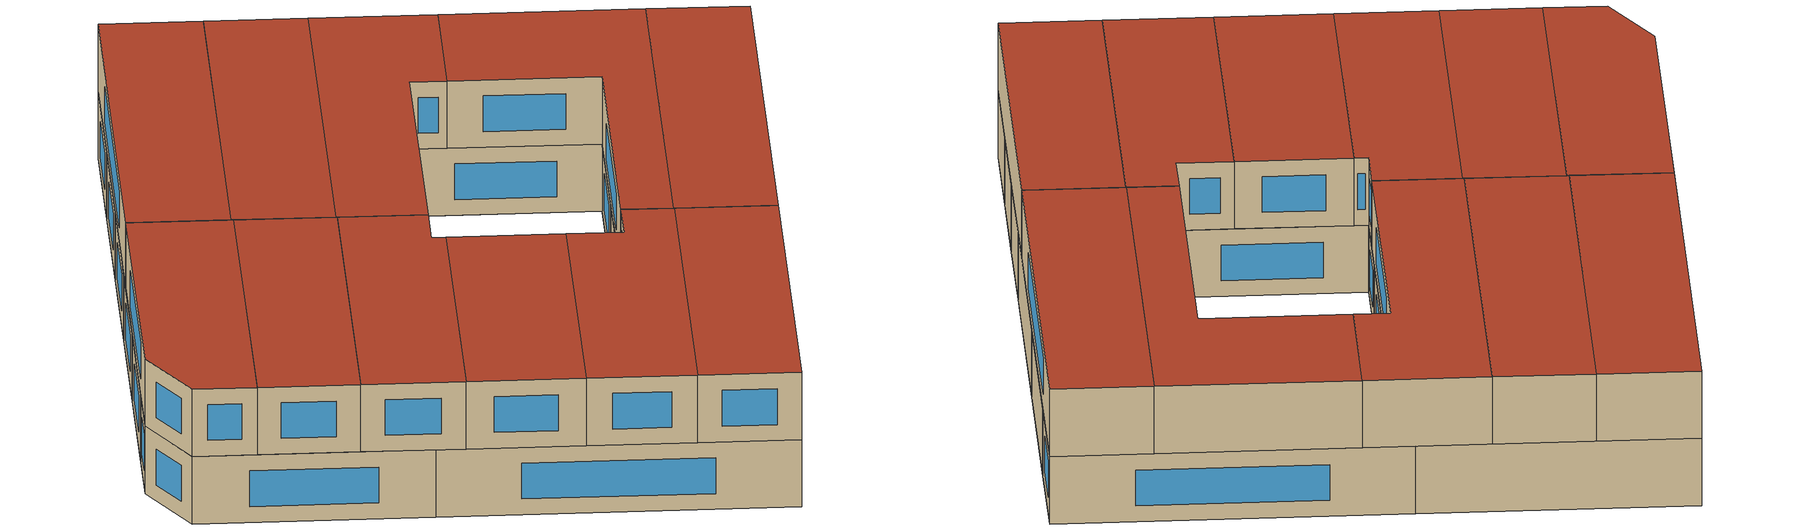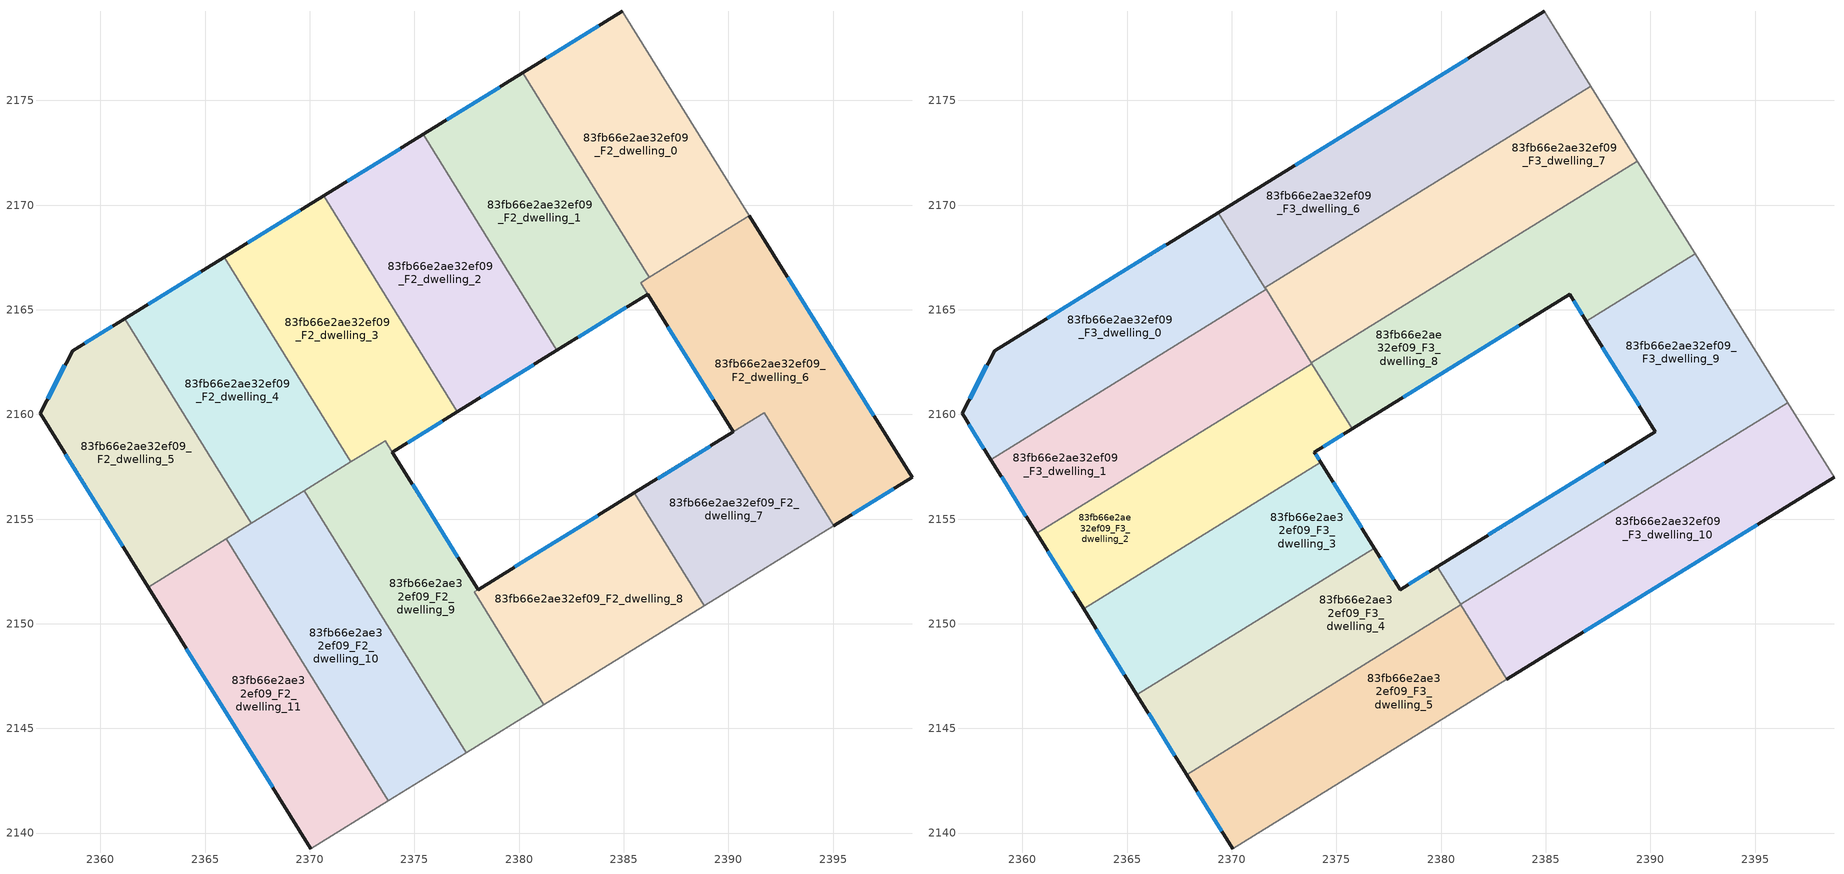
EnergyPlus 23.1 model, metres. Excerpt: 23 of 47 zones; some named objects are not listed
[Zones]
83fb66e2ae32ef09_F2_dwelling_0
 floor to 83fb66e2ae32ef09_F1_dwelling_0 (EU_floor_Construction): 2384.93,2179.26 2391.01,2169.5 2386.23,2166.55 2380.19,2176.33 z6
 wall outside (EU_wall_Construction): 2384.93,2179.26 2380.19,2176.33 z6:9
 wall to 83fb66e2ae32ef09_F2_dwelling_1 (EU_wall_Construction): 2380.19,2176.33 2386.23,2166.55 z6:9
 wall adiabatic (EU_wall_Construction): 2391.01,2169.5 2384.93,2179.26 z6:9
 wall to 83fb66e2ae32ef09_F2_dwelling_6 (EU_wall_Construction): 2386.23,2166.55 2391.01,2169.5 z6:9
 window (EU_Window_Construction): 2383.82,2178.57 2381.3,2177.02 z6.7:8.3
83fb66e2ae32ef09_F2_dwelling_1
 floor to 83fb66e2ae32ef09_F1_dwelling_1 (EU_floor_Construction): 2380.19,2176.33 2386.23,2166.55 2385.81,2166.29 2386.14,2165.74 2381.81,2163.06 2375.43,2173.39 z6
 wall outside (EU_wall_Construction): 2380.19,2176.33 2375.43,2173.39 / 2381.81,2163.06 2386.14,2165.74 z6:9
 wall to 83fb66e2ae32ef09_F2_dwelling_2 (EU_wall_Construction): 2375.43,2173.39 2381.81,2163.06 z6:9
 wall to 83fb66e2ae32ef09_F2_dwelling_6 (EU_wall_Construction): 2386.14,2165.74 2385.81,2166.29 2386.23,2166.55 z6:9
 window (EU_Window_Construction): 2379.07,2175.64 2376.55,2174.08 / 2382.83,2163.69 2385.13,2165.11 z6.7:8.3
83fb66e2ae32ef09_F2_dwelling_10
 floor to 83fb66e2ae32ef09_F1_dwelling_10 (EU_floor_Construction): 2369.73,2156.35 2377.47,2143.84 2373.75,2141.54 2366.02,2154.06 z6
 wall to 83fb66e2ae32ef09_F2_dwelling_11 (EU_wall_Construction): 2366.02,2154.06 2373.75,2141.54 z6:9
 wall to 83fb66e2ae32ef09_F2_dwelling_9 (EU_wall_Construction): 2377.47,2143.84 2369.73,2156.35 z6:9
 wall adiabatic (EU_wall_Construction): 2373.75,2141.54 2377.47,2143.84 z6:9
 wall to 83fb66e2ae32ef09_F2_dwelling_4 (EU_wall_Construction): 2369.73,2156.35 2367.21,2154.79 z6:9
 wall to 83fb66e2ae32ef09_F2_dwelling_5 (EU_wall_Construction): 2367.21,2154.79 2366.02,2154.06 z6:9
83fb66e2ae32ef09_F2_dwelling_11
 floor to 83fb66e2ae32ef09_F1_dwelling_11 (EU_floor_Construction): 2366.02,2154.06 2373.75,2141.54 2370.05,2139.25 2362.28,2151.75 z6
 wall outside (EU_wall_Construction): 2362.28,2151.75 2370.05,2139.25 z6:9
 wall adiabatic (EU_wall_Construction): 2370.05,2139.25 2373.75,2141.54 z6:9
 wall to 83fb66e2ae32ef09_F2_dwelling_5 (EU_wall_Construction): 2366.02,2154.06 2362.28,2151.75 z6:9
 window (EU_Window_Construction): 2364.11,2148.81 2368.23,2142.19 z6.7:8.3
83fb66e2ae32ef09_F2_dwelling_2
 floor to 83fb66e2ae32ef09_F1_dwelling_2 (EU_floor_Construction): 2375.43,2173.39 2381.81,2163.06 2377.06,2160.12 2370.67,2170.45 z6
 wall outside (EU_wall_Construction): 2375.43,2173.39 2370.67,2170.45 / 2377.06,2160.12 2381.81,2163.06 z6:9
 wall to 83fb66e2ae32ef09_F2_dwelling_3 (EU_wall_Construction): 2370.67,2170.45 2377.06,2160.12 z6:9
 window (EU_Window_Construction): 2374.31,2172.7 2371.79,2171.14 / 2378.17,2160.81 2380.7,2162.37 z6.7:8.3
83fb66e2ae32ef09_F2_dwelling_3
 floor to 83fb66e2ae32ef09_F1_dwelling_3 (EU_floor_Construction): 2370.67,2170.45 2377.06,2160.12 2373.96,2158.21 2373.61,2158.75 2371.96,2157.73 2365.92,2167.52 z6
 wall outside (EU_wall_Construction): 2370.67,2170.45 2365.92,2167.52 / 2373.96,2158.21 2377.06,2160.12 z6:9
 wall to 83fb66e2ae32ef09_F2_dwelling_4 (EU_wall_Construction): 2365.92,2167.52 2371.96,2157.73 z6:9
 wall to 83fb66e2ae32ef09_F2_dwelling_9 (EU_wall_Construction): 2371.96,2157.73 2373.45,2158.65 2373.61,2158.75 2373.96,2158.21 z6:9
 window (EU_Window_Construction): 2369.56,2169.76 2367.03,2168.21 / 2374.68,2158.66 2376.33,2159.67 z6.7:8.3
83fb66e2ae32ef09_F2_dwelling_4
 floor to 83fb66e2ae32ef09_F1_dwelling_4 (EU_floor_Construction): 2365.92,2167.52 2371.96,2157.73 2367.21,2154.79 2361.16,2164.58 z6
 wall outside (EU_wall_Construction): 2365.92,2167.52 2361.16,2164.58 z6:9
 wall to 83fb66e2ae32ef09_F2_dwelling_5 (EU_wall_Construction): 2361.16,2164.58 2367.21,2154.79 z6:9
 wall to 83fb66e2ae32ef09_F2_dwelling_9 (EU_wall_Construction): 2369.73,2156.35 2371.96,2157.73 z6:9
 window (EU_Window_Construction): 2364.8,2166.83 2362.28,2165.27 z6.7:8.3
83fb66e2ae32ef09_F2_dwelling_5
 floor to 83fb66e2ae32ef09_F1_dwelling_5 (EU_floor_Construction): 2361.16,2164.58 2367.21,2154.79 2362.28,2151.75 2357.11,2160.06 2358.67,2163.04 z6
 wall outside (EU_wall_Construction): 2361.16,2164.58 2358.67,2163.04 2357.11,2160.06 2362.28,2151.75 z6:9
 window (EU_Window_Construction): 2358.33,2158.11 2361.07,2153.7 / 2358.31,2162.34 2357.48,2160.76 / 2360.58,2164.22 2359.26,2163.4 z6.7:8.3
83fb66e2ae32ef09_F2_dwelling_6
 floor to 83fb66e2ae32ef09_F1_dwelling_6 (EU_floor_Construction): 2391.01,2169.5 2398.77,2157 2395.04,2154.69 2391.71,2160.08 2390.23,2159.17 2385.81,2166.29 z6
 wall outside (EU_wall_Construction): 2395.04,2154.69 2398.77,2157 2391.01,2169.5 / 2386.15,2165.75 2390.23,2159.17 z6:9
 wall to 83fb66e2ae32ef09_F2_dwelling_7 (EU_wall_Construction): 2390.23,2159.17 2391.71,2160.08 2395.04,2154.69 z6:9
 window (EU_Window_Construction): 2396.95,2159.94 2392.83,2166.56 / 2395.92,2155.24 2397.9,2156.46 / 2387.11,2164.2 2389.27,2160.71 z6.7:8.3
83fb66e2ae32ef09_F2_dwelling_7
 floor to 83fb66e2ae32ef09_F1_dwelling_7 (EU_floor_Construction): 2391.71,2160.08 2395.04,2154.69 2388.84,2150.87 2385.51,2156.25 z6
 wall outside (EU_wall_Construction): 2390.23,2159.17 2385.51,2156.25 z6:9
 wall adiabatic (EU_wall_Construction): 2388.84,2150.87 2395.04,2154.69 z6:9
 wall to 83fb66e2ae32ef09_F2_dwelling_8 (EU_wall_Construction): 2385.51,2156.25 2388.84,2150.87 z6:9
 window (EU_Window_Construction): 2389.12,2158.48 2386.62,2156.94 z6.7:8.3
83fb66e2ae32ef09_F2_dwelling_8
 floor to 83fb66e2ae32ef09_F1_dwelling_8 (EU_floor_Construction): 2385.51,2156.25 2388.84,2150.87 2381.19,2146.13 2377.86,2151.52 2378.05,2151.63 z6
 wall outside (EU_wall_Construction): 2385.51,2156.25 2378.05,2151.63 z6:9
 wall adiabatic (EU_wall_Construction): 2381.19,2146.13 2388.84,2150.87 z6:9
 wall to 83fb66e2ae32ef09_F2_dwelling_9 (EU_wall_Construction): 2378.04,2151.63 2377.86,2151.52 2381.19,2146.13 z6:9
 window (EU_Window_Construction): 2383.76,2155.17 2379.8,2152.72 z6.7:8.3
83fb66e2ae32ef09_F2_dwelling_9
 floor to 83fb66e2ae32ef09_F1_dwelling_9 (EU_floor_Construction): 2373.61,2158.75 2378.04,2151.63 2377.86,2151.52 2381.19,2146.13 2377.47,2143.84 2369.73,2156.35 2373.45,2158.65 z6
 wall outside (EU_wall_Construction): 2378.04,2151.63 2373.95,2158.2 z6:9
 wall adiabatic (EU_wall_Construction): 2377.47,2143.84 2381.19,2146.13 z6:9
 window (EU_Window_Construction): 2377.08,2153.18 2374.91,2156.66 z6.7:8.3
83fb66e2ae32ef09_F3_dwelling_0
 floor to 83fb66e2ae32ef09_F2_dwelling_4 (EU_floor_Construction): 2365.92,2167.52 2368.19,2163.84 2363.43,2160.9 2361.16,2164.58 z9
 floor to 83fb66e2ae32ef09_F2_dwelling_5 (EU_floor_Construction): 2361.16,2164.58 2363.43,2160.9 2358.49,2157.85 2357.11,2160.06 2358.67,2163.04 z9
 floor to 83fb66e2ae32ef09_F2_dwelling_3 (EU_floor_Construction): 2369.37,2169.65 2371.64,2165.97 2368.19,2163.84 2365.92,2167.52 z9
 wall outside (EU_wall_Construction): 2369.37,2169.65 2358.67,2163.04 2357.11,2160.06 2358.49,2157.85 z9:12
 wall to 83fb66e2ae32ef09_F3_dwelling_1 (EU_wall_Construction): 2358.49,2157.85 2371.64,2165.97 z9:12
 wall to 83fb66e2ae32ef09_F3_dwelling_6 (EU_wall_Construction): 2371.59,2166.06 2369.37,2169.65 z9:12
 wall to 83fb66e2ae32ef09_F3_dwelling_7 (EU_wall_Construction): 2371.64,2165.97 2371.59,2166.06 z9:12
 window (EU_Window_Construction): 2357.44,2159.54 2358.17,2158.37 / 2358.31,2162.34 2357.48,2160.76 / 2366.86,2168.1 2361.18,2164.59 z9.7:11.3
 roof outside (EU_roof_Construction): 2371.64,2165.97 2369.37,2169.65 2358.67,2163.04 2357.11,2160.06 2358.49,2157.85 z12
83fb66e2ae32ef09_F3_dwelling_1
 floor to 83fb66e2ae32ef09_F2_dwelling_5 (EU_floor_Construction): 2363.43,2160.9 2365.62,2157.36 2360.69,2154.31 2358.49,2157.85 z9
 floor to 83fb66e2ae32ef09_F2_dwelling_4 (EU_floor_Construction): 2368.19,2163.84 2370.37,2160.3 2365.62,2157.36 2363.43,2160.9 z9
 floor to 83fb66e2ae32ef09_F2_dwelling_3 (EU_floor_Construction): 2371.64,2165.97 2373.83,2162.43 2370.37,2160.3 2368.19,2163.84 z9
 wall outside (EU_wall_Construction): 2358.49,2157.85 2360.68,2154.31 z9:12
 wall to 83fb66e2ae32ef09_F3_dwelling_2 (EU_wall_Construction): 2360.68,2154.31 2373.83,2162.43 z9:12
 wall to 83fb66e2ae32ef09_F3_dwelling_7 (EU_wall_Construction): 2373.8,2162.47 2371.64,2165.97 z9:12
 wall to 83fb66e2ae32ef09_F3_dwelling_8 (EU_wall_Construction): 2373.83,2162.43 2373.8,2162.47 z9:12
 window (EU_Window_Construction): 2359,2157.02 2360.17,2155.14 z9.7:11.3
 roof outside (EU_roof_Construction): 2373.83,2162.43 2371.64,2165.97 2358.49,2157.85 2360.68,2154.31 z12
83fb66e2ae32ef09_F3_dwelling_10
 floor to 83fb66e2ae32ef09_F2_dwelling_7 (EU_floor_Construction): 2392.83,2158.27 2395.04,2154.69 2388.84,2150.87 2386.63,2154.44 z9
 floor to 83fb66e2ae32ef09_F2_dwelling_8 (EU_floor_Construction): 2386.63,2154.44 2388.84,2150.87 2383.15,2147.35 2380.95,2150.9 2380.94,2150.92 z9
 floor to 83fb66e2ae32ef09_F2_dwelling_6 (EU_floor_Construction): 2396.55,2160.57 2398.77,2157 2395.04,2154.69 2392.83,2158.27 z9
 wall outside (EU_wall_Construction): 2383.15,2147.35 2398.77,2157 z9:12
 wall adiabatic (EU_wall_Construction): 2398.77,2157 2396.55,2160.57 z9:12
 wall to 83fb66e2ae32ef09_F3_dwelling_5 (EU_wall_Construction): 2380.95,2150.9 2383.15,2147.35 z9:12
 wall to 83fb66e2ae32ef09_F3_dwelling_9 (EU_wall_Construction): 2396.55,2160.57 2380.94,2150.92 z9:12
 wall to 83fb66e2ae32ef09_F3_dwelling_4 (EU_wall_Construction): 2380.94,2150.92 2380.95,2150.9 z9:12
 window (EU_Window_Construction): 2386.82,2149.61 2395.1,2154.73 z9.7:11.3
 roof outside (EU_roof_Construction): 2398.77,2157 2396.55,2160.57 2380.94,2150.92 2380.95,2150.9 2383.15,2147.35 z12
83fb66e2ae32ef09_F3_dwelling_2
 floor to 83fb66e2ae32ef09_F2_dwelling_3 (EU_floor_Construction): 2373.83,2162.43 2375.75,2159.32 2373.96,2158.21 2373.61,2158.75 2371.96,2157.73 2370.37,2160.3 z9
 floor to 83fb66e2ae32ef09_F2_dwelling_10 (EU_floor_Construction): 2369.73,2156.35 2370.38,2155.31 2366.66,2153.02 2366.02,2154.06 z9
 floor to 83fb66e2ae32ef09_F2_dwelling_5 (EU_floor_Construction): 2365.62,2157.36 2367.21,2154.79 2362.28,2151.75 2360.69,2154.31 z9
 floor to 83fb66e2ae32ef09_F2_dwelling_4 (EU_floor_Construction): 2370.37,2160.3 2371.96,2157.73 2367.21,2154.79 2365.62,2157.36 z9
 floor to 83fb66e2ae32ef09_F2_dwelling_11 (EU_floor_Construction): 2366.02,2154.06 2366.66,2153.02 2362.93,2150.71 2362.28,2151.75 z9
 floor to 83fb66e2ae32ef09_F2_dwelling_9 (EU_floor_Construction): 2373.61,2158.75 2374.26,2157.71 2370.38,2155.31 2369.74,2156.35 z9
 wall outside (EU_wall_Construction): 2360.68,2154.31 2362.93,2150.71 / 2374.26,2157.71 2373.96,2158.21 2375.75,2159.32 z9:12
 wall to 83fb66e2ae32ef09_F3_dwelling_3 (EU_wall_Construction): 2362.93,2150.71 2374.26,2157.71 z9:12
 wall to 83fb66e2ae32ef09_F3_dwelling_8 (EU_wall_Construction): 2375.75,2159.32 2373.83,2162.43 z9:12
 window (EU_Window_Construction): 2361.21,2153.47 2362.4,2151.56 / 2374.38,2158.47 2375.33,2159.06 / 2374.19,2157.83 2374.03,2158.09 z9.7:11.3
 roof outside (EU_roof_Construction): 2374.26,2157.71 2373.96,2158.21 2375.75,2159.32 2373.83,2162.43 2360.68,2154.31 2362.93,2150.71 z12
83fb66e2ae32ef09_F3_dwelling_3
 floor to 83fb66e2ae32ef09_F2_dwelling_10 (EU_floor_Construction): 2370.38,2155.31 2372.91,2151.21 2369.2,2148.91 2366.66,2153.02 z9
 floor to 83fb66e2ae32ef09_F2_dwelling_9 (EU_floor_Construction): 2374.26,2157.71 2376.81,2153.61 2372.91,2151.21 2370.38,2155.31 z9
 floor to 83fb66e2ae32ef09_F2_dwelling_11 (EU_floor_Construction): 2366.66,2153.02 2369.2,2148.91 2365.48,2146.61 2362.93,2150.71 z9
 wall outside (EU_wall_Construction): 2376.81,2153.61 2374.26,2157.71 / 2362.93,2150.71 2365.47,2146.61 z9:12
 wall to 83fb66e2ae32ef09_F3_dwelling_4 (EU_wall_Construction): 2365.47,2146.61 2376.81,2153.61 z9:12
 window (EU_Window_Construction): 2376.21,2154.58 2374.86,2156.75 / 2363.52,2149.75 2364.88,2147.57 z9.7:11.3
 roof outside (EU_roof_Construction): 2376.81,2153.61 2374.26,2157.71 2362.93,2150.71 2365.47,2146.61 z12
83fb66e2ae32ef09_F3_dwelling_4
 floor to 83fb66e2ae32ef09_F2_dwelling_11 (EU_floor_Construction): 2369.2,2148.91 2371.56,2145.09 2367.85,2142.8 2365.48,2146.61 z9
 floor to 83fb66e2ae32ef09_F2_dwelling_10 (EU_floor_Construction): 2372.91,2151.21 2375.27,2147.39 2371.56,2145.09 2369.2,2148.91 z9
 floor to 83fb66e2ae32ef09_F2_dwelling_9 (EU_floor_Construction): 2376.81,2153.61 2378.04,2151.63 2377.86,2151.52 2378.99,2149.69 2375.27,2147.39 2372.91,2151.21 z9
 floor to 83fb66e2ae32ef09_F2_dwelling_8 (EU_floor_Construction): 2379.82,2152.73 2380.95,2150.9 2378.99,2149.69 2377.86,2151.52 z9
 wall outside (EU_wall_Construction): 2365.47,2146.61 2367.84,2142.8 / 2379.82,2152.73 2378.04,2151.63 2376.81,2153.61 z9:12
 wall to 83fb66e2ae32ef09_F3_dwelling_5 (EU_wall_Construction): 2367.84,2142.8 2380.95,2150.9 z9:12
 wall to 83fb66e2ae32ef09_F3_dwelling_9 (EU_wall_Construction): 2380.94,2150.92 2379.82,2152.73 z9:12
 window (EU_Window_Construction): 2366.03,2145.72 2367.29,2143.69 / 2377.75,2152.1 2377.1,2153.15 / 2379.4,2152.47 2378.46,2151.89 z9.7:11.3
 roof outside (EU_roof_Construction): 2380.95,2150.9 2379.82,2152.73 2378.04,2151.63 2376.81,2153.61 2365.47,2146.61 2367.84,2142.8 z12
83fb66e2ae32ef09_F3_dwelling_5
 floor to 83fb66e2ae32ef09_F2_dwelling_11 (EU_floor_Construction): 2371.56,2145.09 2373.75,2141.54 2370.05,2139.25 2367.85,2142.8 z9
 floor to 83fb66e2ae32ef09_F2_dwelling_10 (EU_floor_Construction): 2375.27,2147.39 2377.47,2143.84 2373.75,2141.54 2371.56,2145.09 z9
 floor to 83fb66e2ae32ef09_F2_dwelling_8 (EU_floor_Construction): 2380.95,2150.9 2383.15,2147.35 2381.19,2146.14 2378.99,2149.69 z9
 floor to 83fb66e2ae32ef09_F2_dwelling_9 (EU_floor_Construction): 2378.99,2149.69 2381.19,2146.14 2377.47,2143.84 2375.27,2147.39 z9
 wall outside (EU_wall_Construction): 2367.84,2142.8 2370.05,2139.25 z9:12
 wall adiabatic (EU_wall_Construction): 2370.05,2139.25 2383.15,2147.35 z9:12
 window (EU_Window_Construction): 2368.36,2141.97 2369.53,2140.09 z9.7:11.3
 roof outside (EU_roof_Construction): 2383.15,2147.35 2380.95,2150.9 2367.84,2142.8 2370.05,2139.25 z12
83fb66e2ae32ef09_F3_dwelling_6
 floor to 83fb66e2ae32ef09_F2_dwelling_2 (EU_floor_Construction): 2375.43,2173.39 2377.65,2169.8 2372.89,2166.87 2370.67,2170.45 z9
 floor to 83fb66e2ae32ef09_F2_dwelling_1 (EU_floor_Construction): 2380.19,2176.33 2382.4,2172.74 2377.65,2169.8 2375.43,2173.39 z9
 floor to 83fb66e2ae32ef09_F2_dwelling_0 (EU_floor_Construction): 2384.93,2179.26 2387.16,2175.68 2382.4,2172.74 2380.19,2176.33 z9
 floor to 83fb66e2ae32ef09_F2_dwelling_3 (EU_floor_Construction): 2370.67,2170.45 2372.89,2166.87 2371.59,2166.06 2369.37,2169.65 z9
 wall outside (EU_wall_Construction): 2384.93,2179.26 2369.37,2169.65 z9:12
 wall adiabatic (EU_wall_Construction): 2387.16,2175.68 2384.93,2179.26 z9:12
 wall to 83fb66e2ae32ef09_F3_dwelling_7 (EU_wall_Construction): 2371.59,2166.06 2387.16,2175.68 z9:12
 window (EU_Window_Construction): 2381.28,2177 2373.02,2171.91 z9.7:11.3
 roof outside (EU_roof_Construction): 2387.16,2175.68 2384.93,2179.26 2369.37,2169.65 2371.59,2166.06 z12
83fb66e2ae32ef09_F3_dwelling_7
 floor to 83fb66e2ae32ef09_F2_dwelling_0 (EU_floor_Construction): 2387.16,2175.68 2389.38,2172.1 2384.62,2169.16 2382.4,2172.74 z9
 floor to 83fb66e2ae32ef09_F2_dwelling_1 (EU_floor_Construction): 2382.4,2172.74 2384.62,2169.16 2379.86,2166.22 2377.65,2169.8 z9
 floor to 83fb66e2ae32ef09_F2_dwelling_2 (EU_floor_Construction): 2377.65,2169.8 2379.86,2166.22 2375.11,2163.28 2372.89,2166.87 z9
 floor to 83fb66e2ae32ef09_F2_dwelling_3 (EU_floor_Construction): 2372.89,2166.87 2375.11,2163.28 2373.8,2162.47 2371.59,2166.06 z9
 wall adiabatic (EU_wall_Construction): 2389.38,2172.1 2387.16,2175.68 z9:12
 wall to 83fb66e2ae32ef09_F3_dwelling_8 (EU_wall_Construction): 2373.8,2162.47 2389.38,2172.1 z9:12
 roof outside (EU_roof_Construction): 2389.38,2172.1 2387.16,2175.68 2371.59,2166.06 2373.8,2162.47 z12
83fb66e2ae32ef09_F3_dwelling_8
 floor to 83fb66e2ae32ef09_F2_dwelling_2 (EU_floor_Construction): 2379.86,2166.22 2381.81,2163.06 2377.06,2160.12 2375.11,2163.28 z9
 floor to 83fb66e2ae32ef09_F2_dwelling_1 (EU_floor_Construction): 2384.62,2169.16 2386.23,2166.55 2385.81,2166.29 2386.14,2165.74 2381.81,2163.06 2379.86,2166.22 z9
 floor to 83fb66e2ae32ef09_F2_dwelling_0 (EU_floor_Construction): 2389.38,2172.1 2391,2169.5 2386.23,2166.55 2384.62,2169.16 z9
 floor to 83fb66e2ae32ef09_F2_dwelling_3 (EU_floor_Construction): 2375.11,2163.28 2377.06,2160.12 2375.75,2159.32 2373.8,2162.47 z9
 floor to 83fb66e2ae32ef09_F2_dwelling_6 (EU_floor_Construction): 2391,2169.5 2392.14,2167.67 2386.94,2164.46 2385.81,2166.29 z9
 wall outside (EU_wall_Construction): 2375.75,2159.32 2386.14,2165.74 2386.94,2164.46 z9:12
 wall adiabatic (EU_wall_Construction): 2392.14,2167.67 2389.38,2172.1 z9:12
 wall to 83fb66e2ae32ef09_F3_dwelling_9 (EU_wall_Construction): 2386.94,2164.46 2392.14,2167.67 z9:12
 window (EU_Window_Construction): 2378.19,2160.83 2383.7,2164.23 / 2386.33,2165.44 2386.75,2164.76 z9.7:11.3
 roof outside (EU_roof_Construction): 2386.94,2164.46 2392.14,2167.67 2389.38,2172.1 2373.8,2162.47 2375.75,2159.32 2386.14,2165.74 z12
83fb66e2ae32ef09_F3_dwelling_9
 floor to 83fb66e2ae32ef09_F2_dwelling_6 (EU_floor_Construction): 2392.14,2167.67 2396.55,2160.57 2392.83,2158.27 2391.71,2160.08 2390.23,2159.17 2386.94,2164.46 z9
 floor to 83fb66e2ae32ef09_F2_dwelling_7 (EU_floor_Construction): 2391.71,2160.08 2392.83,2158.27 2386.63,2154.44 2385.51,2156.25 z9
 floor to 83fb66e2ae32ef09_F2_dwelling_8 (EU_floor_Construction): 2385.51,2156.25 2386.63,2154.44 2380.94,2150.92 2379.82,2152.73 z9
 wall outside (EU_wall_Construction): 2386.94,2164.46 2390.23,2159.17 2379.82,2152.73 z9:12
 wall adiabatic (EU_wall_Construction): 2396.55,2160.57 2392.14,2167.67 z9:12
 window (EU_Window_Construction): 2387.79,2157.66 2382.27,2154.24 / 2387.71,2163.22 2389.46,2160.41 z9.7:11.3
 roof outside (EU_roof_Construction): 2396.55,2160.57 2392.14,2167.67 2386.94,2164.46 2390.23,2159.17 2379.82,2152.73 2380.94,2150.92 z12
[Building]
EU S2 Campaign: North Axis=0; Terrain=City; Solar Distribution=FullExterior
[Site:Location]
Budapest.Ferenc.Liszt.Intl.AP: Latitude=47.437; Longitude=19.256; Time Zone=1; Elevation=185
[SizingPeriod:WeatherFileDays]
AnnualSizingPeriod: Begin Month=1; Begin Day of Month=1; End Month=12; End Day of Month=31; Day of Week for Start Day=Monday; Use Weather File Daylight Saving Period=No; Use Weather File Rain and Snow Indicators=No
[MATERIAL]
EU_InternalMass_Material: Roughness=MediumRough; Thickness=0.1; Conductivity=1; Density=1800; Specific Heat=900; Thermal Absorptance=0.9; Solar Absorptance=0.7; Visible Absorptance=0.7
[MATERIAL:NOMASS] Roughness=MediumRough; Thermal Absorptance=0.9; Solar Absorptance=0.7; Visible Absorptance=0.7
Name | Thermal Resistance
EU_wall_NoMass | 0.832559
EU_roof_NoMass | 1.39638
EU_floor_NoMass | 0.872794
[WINDOWMATERIAL:SIMPLEGLAZINGSYSTEM]
EU_Window_SimpleGlazing: UFactor=2.79869; Solar Heat Gain Coefficient=0.75; Visible Transmittance=0.75
[CONSTRUCTION]
EU_wall_Construction: EU_wall_NoMass
EU_roof_Construction: EU_roof_NoMass
EU_floor_Construction: EU_floor_NoMass
EU_Window_Construction: EU_Window_SimpleGlazing
EU_InternalMass_Construction: EU_InternalMass_Material
[ZONE] Type=1; Multiplier=1; Ceiling Height=autocalculate; Floor Area=autocalculate; Part of Total Floor Area=Yes
Name | Volume
83fb66e2ae32ef09_F2_dwelling_0 | 192.948
83fb66e2ae32ef09_F3_dwelling_0 | 192.953
83fb66e2ae32ef09_F2_dwelling_1 | 202.693
83fb66e2ae32ef09_F3_dwelling_1 | 192.909
83fb66e2ae32ef09_F2_dwelling_10; 83fb66e2ae32ef09_F3_dwelling_4 | 192.91
83fb66e2ae32ef09_F3_dwelling_10 | 231.516
83fb66e2ae32ef09_F2_dwelling_11 | 192.95
83fb66e2ae32ef09_F2_dwelling_2 | 203.661
83fb66e2ae32ef09_F3_dwelling_2 | 192.949
83fb66e2ae32ef09_F2_dwelling_3 | 199.964
83fb66e2ae32ef09_F3_dwelling_3 | 192.922
83fb66e2ae32ef09_F2_dwelling_4 | 192.937
83fb66e2ae32ef09_F2_dwelling_5 | 192.918
83fb66e2ae32ef09_F3_dwelling_5 | 192.958
83fb66e2ae32ef09_F2_dwelling_6 | 236.82
83fb66e2ae32ef09_F3_dwelling_6; 83fb66e2ae32ef09_F3_dwelling_7 | 231.519
83fb66e2ae32ef09_F2_dwelling_7 | 138.366
83fb66e2ae32ef09_F2_dwelling_8 | 170.898
83fb66e2ae32ef09_F3_dwelling_8 | 231.491
83fb66e2ae32ef09_F2_dwelling_9 | 198.029
83fb66e2ae32ef09_F3_dwelling_9 | 231.527
[INTERNALMASS] Construction=EU_InternalMass_Construction
Name | Zone or ZoneList | Surface Area
83fb66e2ae32ef09_F2_dwelling_0_EU_InternalMass | 83fb66e2ae32ef09_F2_dwelling_0 | 64.3162
83fb66e2ae32ef09_F2_dwelling_1_EU_InternalMass | 83fb66e2ae32ef09_F2_dwelling_1 | 67.5623
83fb66e2ae32ef09_F2_dwelling_2_EU_InternalMass | 83fb66e2ae32ef09_F2_dwelling_2 | 67.8938
83fb66e2ae32ef09_F2_dwelling_3_EU_InternalMass | 83fb66e2ae32ef09_F2_dwelling_3 | 66.6567
83fb66e2ae32ef09_F2_dwelling_4_EU_InternalMass | 83fb66e2ae32ef09_F2_dwelling_4 | 64.3124
83fb66e2ae32ef09_F2_dwelling_5_EU_InternalMass | 83fb66e2ae32ef09_F2_dwelling_5 | 64.3063
83fb66e2ae32ef09_F2_dwelling_6_EU_InternalMass | 83fb66e2ae32ef09_F2_dwelling_6 | 78.9581
83fb66e2ae32ef09_F2_dwelling_7_EU_InternalMass | 83fb66e2ae32ef09_F2_dwelling_7 | 46.1363
83fb66e2ae32ef09_F2_dwelling_8_EU_InternalMass | 83fb66e2ae32ef09_F2_dwelling_8 | 56.969
83fb66e2ae32ef09_F2_dwelling_9_EU_InternalMass | 83fb66e2ae32ef09_F2_dwelling_9 | 66.0131
83fb66e2ae32ef09_F2_dwelling_10_EU_InternalMass | 83fb66e2ae32ef09_F2_dwelling_10 | 64.3032
83fb66e2ae32ef09_F2_dwelling_11_EU_InternalMass | 83fb66e2ae32ef09_F2_dwelling_11 | 64.3165
83fb66e2ae32ef09_F3_dwelling_0_EU_InternalMass | 83fb66e2ae32ef09_F3_dwelling_0 | 64.3178
83fb66e2ae32ef09_F3_dwelling_1_EU_InternalMass | 83fb66e2ae32ef09_F3_dwelling_1 | 64.303
83fb66e2ae32ef09_F3_dwelling_2_EU_InternalMass | 83fb66e2ae32ef09_F3_dwelling_2 | 64.3163
83fb66e2ae32ef09_F3_dwelling_3_EU_InternalMass | 83fb66e2ae32ef09_F3_dwelling_3 | 64.3073
83fb66e2ae32ef09_F3_dwelling_4_EU_InternalMass | 83fb66e2ae32ef09_F3_dwelling_4 | 64.3036
83fb66e2ae32ef09_F3_dwelling_5_EU_InternalMass | 83fb66e2ae32ef09_F3_dwelling_5 | 64.3195
83fb66e2ae32ef09_F3_dwelling_6_EU_InternalMass | 83fb66e2ae32ef09_F3_dwelling_6 | 77.1728
83fb66e2ae32ef09_F3_dwelling_7_EU_InternalMass | 83fb66e2ae32ef09_F3_dwelling_7 | 77.1731
83fb66e2ae32ef09_F3_dwelling_8_EU_InternalMass | 83fb66e2ae32ef09_F3_dwelling_8 | 77.1639
83fb66e2ae32ef09_F3_dwelling_9_EU_InternalMass | 83fb66e2ae32ef09_F3_dwelling_9 | 77.1754
83fb66e2ae32ef09_F3_dwelling_10_EU_InternalMass | 83fb66e2ae32ef09_F3_dwelling_10 | 77.1731
[OTHEREQUIPMENT] Fuel Type=Electricity; Design Level Calculation Method=Watts/Area; Power per Zone Floor Area=1; Fraction Latent=0; Fraction Radiant=0; Fraction Lost=0; Carbon Dioxide Generation Rate=0; EndUse Subcategory=EU_Step8_InternalGains
Name | Zone or ZoneList or Space or SpaceList | Schedule
EU_Step8_InternalGain_83fb66e2ae32ef09_F2_dwelling_0_f000 | 83fb66e2ae32ef09_F2_dwelling_0 | EU_Step8_GainSchedule_83fb66e2ae32ef09_F2_dwelling_0_f000
EU_Step8_InternalGain_83fb66e2ae32ef09_F2_dwelling_1_f000 | 83fb66e2ae32ef09_F2_dwelling_1 | EU_Step8_GainSchedule_83fb66e2ae32ef09_F2_dwelling_1_f000
EU_Step8_InternalGain_83fb66e2ae32ef09_F2_dwelling_2_f000 | 83fb66e2ae32ef09_F2_dwelling_2 | EU_Step8_GainSchedule_83fb66e2ae32ef09_F2_dwelling_2_f000
EU_Step8_InternalGain_83fb66e2ae32ef09_F2_dwelling_3_f000 | 83fb66e2ae32ef09_F2_dwelling_3 | EU_Step8_GainSchedule_83fb66e2ae32ef09_F2_dwelling_3_f000
EU_Step8_InternalGain_83fb66e2ae32ef09_F2_dwelling_4_f000 | 83fb66e2ae32ef09_F2_dwelling_4 | EU_Step8_GainSchedule_83fb66e2ae32ef09_F2_dwelling_4_f000
EU_Step8_InternalGain_83fb66e2ae32ef09_F2_dwelling_5_f000 | 83fb66e2ae32ef09_F2_dwelling_5 | EU_Step8_GainSchedule_83fb66e2ae32ef09_F2_dwelling_5_f000
EU_Step8_InternalGain_83fb66e2ae32ef09_F2_dwelling_6_f000 | 83fb66e2ae32ef09_F2_dwelling_6 | EU_Step8_GainSchedule_83fb66e2ae32ef09_F2_dwelling_6_f000
EU_Step8_InternalGain_83fb66e2ae32ef09_F2_dwelling_7_f000 | 83fb66e2ae32ef09_F2_dwelling_7 | EU_Step8_GainSchedule_83fb66e2ae32ef09_F2_dwelling_7_f000
EU_Step8_InternalGain_83fb66e2ae32ef09_F2_dwelling_8_f000 | 83fb66e2ae32ef09_F2_dwelling_8 | EU_Step8_GainSchedule_83fb66e2ae32ef09_F2_dwelling_8_f000
EU_Step8_InternalGain_83fb66e2ae32ef09_F2_dwelling_9_f000 | 83fb66e2ae32ef09_F2_dwelling_9 | EU_Step8_GainSchedule_83fb66e2ae32ef09_F2_dwelling_9_f000
EU_Step8_InternalGain_83fb66e2ae32ef09_F2_dwelling_10_f000 | 83fb66e2ae32ef09_F2_dwelling_10 | EU_Step8_GainSchedule_83fb66e2ae32ef09_F2_dwelling_10_f000
EU_Step8_InternalGain_83fb66e2ae32ef09_F2_dwelling_11_f000 | 83fb66e2ae32ef09_F2_dwelling_11 | EU_Step8_GainSchedule_83fb66e2ae32ef09_F2_dwelling_11_f000
EU_Step8_InternalGain_83fb66e2ae32ef09_F3_dwelling_0_f000 | 83fb66e2ae32ef09_F3_dwelling_0 | EU_Step8_GainSchedule_83fb66e2ae32ef09_F3_dwelling_0_f000
EU_Step8_InternalGain_83fb66e2ae32ef09_F3_dwelling_1_f000 | 83fb66e2ae32ef09_F3_dwelling_1 | EU_Step8_GainSchedule_83fb66e2ae32ef09_F3_dwelling_1_f000
EU_Step8_InternalGain_83fb66e2ae32ef09_F3_dwelling_2_f000 | 83fb66e2ae32ef09_F3_dwelling_2 | EU_Step8_GainSchedule_83fb66e2ae32ef09_F3_dwelling_2_f000
EU_Step8_InternalGain_83fb66e2ae32ef09_F3_dwelling_3_f000 | 83fb66e2ae32ef09_F3_dwelling_3 | EU_Step8_GainSchedule_83fb66e2ae32ef09_F3_dwelling_3_f000
EU_Step8_InternalGain_83fb66e2ae32ef09_F3_dwelling_4_f000 | 83fb66e2ae32ef09_F3_dwelling_4 | EU_Step8_GainSchedule_83fb66e2ae32ef09_F3_dwelling_4_f000
EU_Step8_InternalGain_83fb66e2ae32ef09_F3_dwelling_5_f000 | 83fb66e2ae32ef09_F3_dwelling_5 | EU_Step8_GainSchedule_83fb66e2ae32ef09_F3_dwelling_5_f000
EU_Step8_InternalGain_83fb66e2ae32ef09_F3_dwelling_6_f000 | 83fb66e2ae32ef09_F3_dwelling_6 | EU_Step8_GainSchedule_83fb66e2ae32ef09_F3_dwelling_6_f000
EU_Step8_InternalGain_83fb66e2ae32ef09_F3_dwelling_7_f000 | 83fb66e2ae32ef09_F3_dwelling_7 | EU_Step8_GainSchedule_83fb66e2ae32ef09_F3_dwelling_7_f000
EU_Step8_InternalGain_83fb66e2ae32ef09_F3_dwelling_8_f000 | 83fb66e2ae32ef09_F3_dwelling_8 | EU_Step8_GainSchedule_83fb66e2ae32ef09_F3_dwelling_8_f000
EU_Step8_InternalGain_83fb66e2ae32ef09_F3_dwelling_9_f000 | 83fb66e2ae32ef09_F3_dwelling_9 | EU_Step8_GainSchedule_83fb66e2ae32ef09_F3_dwelling_9_f000
EU_Step8_InternalGain_83fb66e2ae32ef09_F3_dwelling_10_f000 | 83fb66e2ae32ef09_F3_dwelling_10 | EU_Step8_GainSchedule_83fb66e2ae32ef09_F3_dwelling_10_f000
[ZONEVENTILATION:DESIGNFLOWRATE] Schedule=EU_AlwaysOn; Design Flow Rate Calculation Method=AirChanges/Hour; Air Changes per Hour=0.475469; Ventilation Type=Natural; Fan Pressure Rise=0; Fan Total Efficiency=1; Constant Term Coefficient=1; Temperature Term Coefficient=0; Velocity Term Coefficient=0; Velocity Squared Term Coefficient=0; Minimum Indoor Temperature=-100; Maximum Indoor Temperature=100; Delta Temperature=-100; Minimum Outdoor Temperature=-100; Maximum Outdoor Temperature=100; Maximum Wind Speed=40
Name | Zone or ZoneList or Space or SpaceList
EU_ConstantAir_83fb66e2ae32ef09_F2_dwelling_0 | 83fb66e2ae32ef09_F2_dwelling_0
EU_ConstantAir_83fb66e2ae32ef09_F2_dwelling_1 | 83fb66e2ae32ef09_F2_dwelling_1
EU_ConstantAir_83fb66e2ae32ef09_F2_dwelling_2 | 83fb66e2ae32ef09_F2_dwelling_2
EU_ConstantAir_83fb66e2ae32ef09_F2_dwelling_3 | 83fb66e2ae32ef09_F2_dwelling_3
EU_ConstantAir_83fb66e2ae32ef09_F2_dwelling_4 | 83fb66e2ae32ef09_F2_dwelling_4
EU_ConstantAir_83fb66e2ae32ef09_F2_dwelling_5 | 83fb66e2ae32ef09_F2_dwelling_5
EU_ConstantAir_83fb66e2ae32ef09_F2_dwelling_6 | 83fb66e2ae32ef09_F2_dwelling_6
EU_ConstantAir_83fb66e2ae32ef09_F2_dwelling_7 | 83fb66e2ae32ef09_F2_dwelling_7
EU_ConstantAir_83fb66e2ae32ef09_F2_dwelling_8 | 83fb66e2ae32ef09_F2_dwelling_8
EU_ConstantAir_83fb66e2ae32ef09_F2_dwelling_9 | 83fb66e2ae32ef09_F2_dwelling_9
EU_ConstantAir_83fb66e2ae32ef09_F2_dwelling_10 | 83fb66e2ae32ef09_F2_dwelling_10
EU_ConstantAir_83fb66e2ae32ef09_F2_dwelling_11 | 83fb66e2ae32ef09_F2_dwelling_11
EU_ConstantAir_83fb66e2ae32ef09_F3_dwelling_0 | 83fb66e2ae32ef09_F3_dwelling_0
EU_ConstantAir_83fb66e2ae32ef09_F3_dwelling_1 | 83fb66e2ae32ef09_F3_dwelling_1
EU_ConstantAir_83fb66e2ae32ef09_F3_dwelling_2 | 83fb66e2ae32ef09_F3_dwelling_2
EU_ConstantAir_83fb66e2ae32ef09_F3_dwelling_3 | 83fb66e2ae32ef09_F3_dwelling_3
EU_ConstantAir_83fb66e2ae32ef09_F3_dwelling_4 | 83fb66e2ae32ef09_F3_dwelling_4
EU_ConstantAir_83fb66e2ae32ef09_F3_dwelling_5 | 83fb66e2ae32ef09_F3_dwelling_5
EU_ConstantAir_83fb66e2ae32ef09_F3_dwelling_6 | 83fb66e2ae32ef09_F3_dwelling_6
EU_ConstantAir_83fb66e2ae32ef09_F3_dwelling_7 | 83fb66e2ae32ef09_F3_dwelling_7
EU_ConstantAir_83fb66e2ae32ef09_F3_dwelling_8 | 83fb66e2ae32ef09_F3_dwelling_8
EU_ConstantAir_83fb66e2ae32ef09_F3_dwelling_9 | 83fb66e2ae32ef09_F3_dwelling_9
EU_ConstantAir_83fb66e2ae32ef09_F3_dwelling_10 | 83fb66e2ae32ef09_F3_dwelling_10
[HVACTEMPLATE:ZONE:IDEALLOADSAIRSYSTEM] System Availability Schedule=EU_AlwaysOn; Maximum Heating Supply Air Temperature=50; Minimum Cooling Supply Air Temperature=13; Maximum Heating Supply Air Humidity Ratio=0.0156; Minimum Cooling Supply Air Humidity Ratio=0.0077; Heating Limit=NoLimit; Cooling Limit=NoLimit; Heating Availability Schedule=EU_AlwaysOn; Cooling Availability Schedule=EU_CoolingOff; Dehumidification Control Type=ConstantSensibleHeatRatio; Cooling Sensible Heat Ratio=0.7; Dehumidification Setpoint=60; Humidification Control Type=None; Humidification Setpoint=30; Outdoor Air Method=None; Outdoor Air Flow Rate per Person=0.00944; Outdoor Air Flow Rate per Zone Floor Area=0; Outdoor Air Flow Rate per Zone=0; Demand Controlled Ventilation Type=None; Outdoor Air Economizer Type=NoEconomizer; Heat Recovery Type=None; Sensible Heat Recovery Effectiveness=0.7; Latent Heat Recovery Effectiveness=0.65
Name | Template Thermostat
83fb66e2ae32ef09_F2_dwelling_0 | EU_HeatOnly_83fb66e2ae32ef09_F2_dwelling_0
83fb66e2ae32ef09_F2_dwelling_1 | EU_HeatOnly_83fb66e2ae32ef09_F2_dwelling_1
83fb66e2ae32ef09_F2_dwelling_2 | EU_HeatOnly_83fb66e2ae32ef09_F2_dwelling_2
83fb66e2ae32ef09_F2_dwelling_3 | EU_HeatOnly_83fb66e2ae32ef09_F2_dwelling_3
83fb66e2ae32ef09_F2_dwelling_4 | EU_HeatOnly_83fb66e2ae32ef09_F2_dwelling_4
83fb66e2ae32ef09_F2_dwelling_5 | EU_HeatOnly_83fb66e2ae32ef09_F2_dwelling_5
83fb66e2ae32ef09_F2_dwelling_6 | EU_HeatOnly_83fb66e2ae32ef09_F2_dwelling_6
83fb66e2ae32ef09_F2_dwelling_7 | EU_HeatOnly_83fb66e2ae32ef09_F2_dwelling_7
83fb66e2ae32ef09_F2_dwelling_8 | EU_HeatOnly_83fb66e2ae32ef09_F2_dwelling_8
83fb66e2ae32ef09_F2_dwelling_9 | EU_HeatOnly_83fb66e2ae32ef09_F2_dwelling_9
83fb66e2ae32ef09_F2_dwelling_10 | EU_HeatOnly_83fb66e2ae32ef09_F2_dwelling_10
83fb66e2ae32ef09_F2_dwelling_11 | EU_HeatOnly_83fb66e2ae32ef09_F2_dwelling_11
83fb66e2ae32ef09_F3_dwelling_0 | EU_HeatOnly_83fb66e2ae32ef09_F3_dwelling_0
83fb66e2ae32ef09_F3_dwelling_1 | EU_HeatOnly_83fb66e2ae32ef09_F3_dwelling_1
83fb66e2ae32ef09_F3_dwelling_2 | EU_HeatOnly_83fb66e2ae32ef09_F3_dwelling_2
83fb66e2ae32ef09_F3_dwelling_3 | EU_HeatOnly_83fb66e2ae32ef09_F3_dwelling_3
83fb66e2ae32ef09_F3_dwelling_4 | EU_HeatOnly_83fb66e2ae32ef09_F3_dwelling_4
83fb66e2ae32ef09_F3_dwelling_5 | EU_HeatOnly_83fb66e2ae32ef09_F3_dwelling_5
83fb66e2ae32ef09_F3_dwelling_6 | EU_HeatOnly_83fb66e2ae32ef09_F3_dwelling_6
83fb66e2ae32ef09_F3_dwelling_7 | EU_HeatOnly_83fb66e2ae32ef09_F3_dwelling_7
83fb66e2ae32ef09_F3_dwelling_8 | EU_HeatOnly_83fb66e2ae32ef09_F3_dwelling_8
83fb66e2ae32ef09_F3_dwelling_9 | EU_HeatOnly_83fb66e2ae32ef09_F3_dwelling_9
83fb66e2ae32ef09_F3_dwelling_10 | EU_HeatOnly_83fb66e2ae32ef09_F3_dwelling_10
[SIZING:ZONE] Zone Cooling Design Supply Air Temperature Input Method=SupplyAirTemperature; Zone Cooling Design Supply Air Temperature=13; Zone Heating Design Supply Air Temperature Input Method=SupplyAirTemperature; Zone Heating Design Supply Air Temperature=50; Zone Cooling Design Supply Air Humidity Ratio=0.008; Zone Heating Design Supply Air Humidity Ratio=0.008; Cooling Design Air Flow Method=DesignDay; Cooling Design Air Flow Rate=0; Cooling Minimum Air Flow per Zone Floor Area=0.000762; Cooling Minimum Air Flow=0; Cooling Minimum Air Flow Fraction=0.2; Heating Design Air Flow Method=DesignDay; Heating Design Air Flow Rate=0; Heating Maximum Air Flow per Zone Floor Area=0.002032; Heating Maximum Air Flow=0.141576; Heating Maximum Air Flow Fraction=0.3; Account for Dedicated Outdoor Air System=No; Dedicated Outdoor Air System Control Strategy=NeutralSupplyAir; Dedicated Outdoor Air Low Setpoint Temperature for Design=autosize; Dedicated Outdoor Air High Setpoint Temperature for Design=autosize; Zone Load Sizing Method=Sensible Load Only No Latent Load; Zone Latent Cooling Design Supply Air Humidity Ratio Input Method=HumidityRatioDifference; Zone Cooling Design Supply Air Humidity Ratio Difference=0.005; Zone Latent Heating Design Supply Air Humidity Ratio Input Method=HumidityRatioDifference; Zone Humidification Design Supply Air Humidity Ratio Difference=0.005
83fb66e2ae32ef09_F2_dwelling_0; 83fb66e2ae32ef09_F2_dwelling_1; 83fb66e2ae32ef09_F2_dwelling_2; 83fb66e2ae32ef09_F2_dwelling_3; 83fb66e2ae32ef09_F2_dwelling_4; 83fb66e2ae32ef09_F2_dwelling_5; 83fb66e2ae32ef09_F2_dwelling_6; 83fb66e2ae32ef09_F2_dwelling_7; 83fb66e2ae32ef09_F2_dwelling_8; 83fb66e2ae32ef09_F2_dwelling_9; 83fb66e2ae32ef09_F2_dwelling_10; 83fb66e2ae32ef09_F2_dwelling_11; 83fb66e2ae32ef09_F3_dwelling_0; 83fb66e2ae32ef09_F3_dwelling_1; 83fb66e2ae32ef09_F3_dwelling_2; 83fb66e2ae32ef09_F3_dwelling_3; 83fb66e2ae32ef09_F3_dwelling_4; 83fb66e2ae32ef09_F3_dwelling_5; 83fb66e2ae32ef09_F3_dwelling_6; 83fb66e2ae32ef09_F3_dwelling_7; 83fb66e2ae32ef09_F3_dwelling_8; 83fb66e2ae32ef09_F3_dwelling_9; 83fb66e2ae32ef09_F3_dwelling_10
[SCHEDULE:CONSTANT]
Name | Hourly Value
EU_AlwaysOn | 1
EU_CoolingOff | 0
[SCHEDULE:FILE] Column Number=1; Rows to Skip at Top=0; Number of Hours of Data=8760; Column Separator=Comma; Interpolate to Timestep=No; Minutes per Item=60; Adjust Schedule for Daylight Savings=Yes
Name | File
EU_Step8_GainSchedule_83fb66e2ae32ef09_F2_dwelling_0_f000 | ../../schedules/83fb66e2ae32ef09/83fb66e2ae32ef09_F2_dwelling_0_f000_gain.csv
EU_Step8_GainSchedule_83fb66e2ae32ef09_F2_dwelling_1_f000 | ../../schedules/83fb66e2ae32ef09/83fb66e2ae32ef09_F2_dwelling_1_f000_gain.csv
EU_Step8_GainSchedule_83fb66e2ae32ef09_F2_dwelling_2_f000 | ../../schedules/83fb66e2ae32ef09/83fb66e2ae32ef09_F2_dwelling_2_f000_gain.csv
EU_Step8_GainSchedule_83fb66e2ae32ef09_F2_dwelling_3_f000 | ../../schedules/83fb66e2ae32ef09/83fb66e2ae32ef09_F2_dwelling_3_f000_gain.csv
EU_Step8_GainSchedule_83fb66e2ae32ef09_F2_dwelling_4_f000 | ../../schedules/83fb66e2ae32ef09/83fb66e2ae32ef09_F2_dwelling_4_f000_gain.csv
EU_Step8_GainSchedule_83fb66e2ae32ef09_F2_dwelling_5_f000 | ../../schedules/83fb66e2ae32ef09/83fb66e2ae32ef09_F2_dwelling_5_f000_gain.csv
EU_Step8_GainSchedule_83fb66e2ae32ef09_F2_dwelling_6_f000 | ../../schedules/83fb66e2ae32ef09/83fb66e2ae32ef09_F2_dwelling_6_f000_gain.csv
EU_Step8_GainSchedule_83fb66e2ae32ef09_F2_dwelling_7_f000 | ../../schedules/83fb66e2ae32ef09/83fb66e2ae32ef09_F2_dwelling_7_f000_gain.csv
EU_Step8_GainSchedule_83fb66e2ae32ef09_F2_dwelling_8_f000 | ../../schedules/83fb66e2ae32ef09/83fb66e2ae32ef09_F2_dwelling_8_f000_gain.csv
EU_Step8_GainSchedule_83fb66e2ae32ef09_F2_dwelling_9_f000 | ../../schedules/83fb66e2ae32ef09/83fb66e2ae32ef09_F2_dwelling_9_f000_gain.csv
EU_Step8_GainSchedule_83fb66e2ae32ef09_F2_dwelling_10_f000 | ../../schedules/83fb66e2ae32ef09/83fb66e2ae32ef09_F2_dwelling_10_f000_gain.csv
EU_Step8_GainSchedule_83fb66e2ae32ef09_F2_dwelling_11_f000 | ../../schedules/83fb66e2ae32ef09/83fb66e2ae32ef09_F2_dwelling_11_f000_gain.csv
EU_Step8_GainSchedule_83fb66e2ae32ef09_F3_dwelling_0_f000 | ../../schedules/83fb66e2ae32ef09/83fb66e2ae32ef09_F3_dwelling_0_f000_gain.csv
EU_Step8_GainSchedule_83fb66e2ae32ef09_F3_dwelling_1_f000 | ../../schedules/83fb66e2ae32ef09/83fb66e2ae32ef09_F3_dwelling_1_f000_gain.csv
EU_Step8_GainSchedule_83fb66e2ae32ef09_F3_dwelling_2_f000 | ../../schedules/83fb66e2ae32ef09/83fb66e2ae32ef09_F3_dwelling_2_f000_gain.csv
EU_Step8_GainSchedule_83fb66e2ae32ef09_F3_dwelling_3_f000 | ../../schedules/83fb66e2ae32ef09/83fb66e2ae32ef09_F3_dwelling_3_f000_gain.csv
EU_Step8_GainSchedule_83fb66e2ae32ef09_F3_dwelling_4_f000 | ../../schedules/83fb66e2ae32ef09/83fb66e2ae32ef09_F3_dwelling_4_f000_gain.csv
EU_Step8_GainSchedule_83fb66e2ae32ef09_F3_dwelling_5_f000 | ../../schedules/83fb66e2ae32ef09/83fb66e2ae32ef09_F3_dwelling_5_f000_gain.csv
EU_Step8_GainSchedule_83fb66e2ae32ef09_F3_dwelling_6_f000 | ../../schedules/83fb66e2ae32ef09/83fb66e2ae32ef09_F3_dwelling_6_f000_gain.csv
EU_Step8_GainSchedule_83fb66e2ae32ef09_F3_dwelling_7_f000 | ../../schedules/83fb66e2ae32ef09/83fb66e2ae32ef09_F3_dwelling_7_f000_gain.csv
EU_Step8_GainSchedule_83fb66e2ae32ef09_F3_dwelling_8_f000 | ../../schedules/83fb66e2ae32ef09/83fb66e2ae32ef09_F3_dwelling_8_f000_gain.csv
EU_Step8_GainSchedule_83fb66e2ae32ef09_F3_dwelling_9_f000 | ../../schedules/83fb66e2ae32ef09/83fb66e2ae32ef09_F3_dwelling_9_f000_gain.csv
EU_Step8_GainSchedule_83fb66e2ae32ef09_F3_dwelling_10_f000 | ../../schedules/83fb66e2ae32ef09/83fb66e2ae32ef09_F3_dwelling_10_f000_gain.csv
